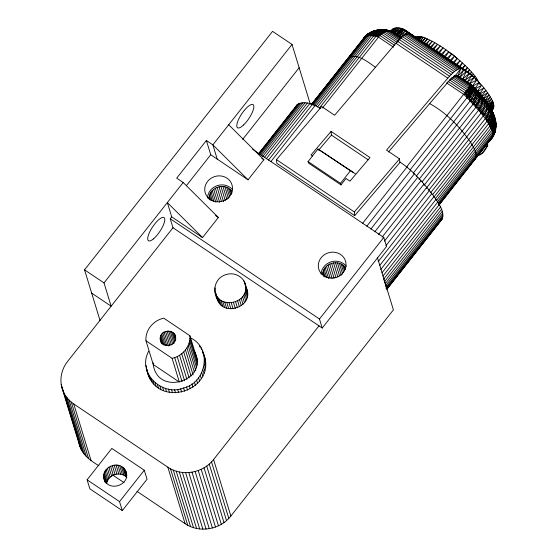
<?xml version="1.0" encoding="UTF-8"?>
<svg xmlns="http://www.w3.org/2000/svg" width="557" height="557" viewBox="0 0 557 557"><rect width="100%" height="100%" fill="white"/><g stroke="black" fill="none" stroke-linecap="round" stroke-linejoin="round"><path stroke-width="0.84" d="M209.16 199.204C207.977 187.417 225.801 181.526 231.9 191.65M217.55 299.931C211.799 289.905 215.28 277.01 227.131 274.295C235.43 271.997 245.331 277.866 245.762 286.82C256.861 307.541 219.068 318.952 216.652 295.927M215.113 291.952C218.824 309.239 247.392 304.087 245.762 286.82M386.802 289.278L442.091 219.145C445.106 210.964 438.067 203.082 434.063 196.517C424.128 183.803 413.545 170.95 399.94 162.066M478.498 92.692L474.836 88.605C481.29 92.037 479.995 100.323 476.082 105.106L476.033 107.097L418.996 179.438M406.735 166.759L470.895 85.096L470.435 89.266L467.003 95.651L467.079 97.656L410.043 169.996M470.895 85.096C479.194 95.734 499.253 108.253 490.083 123.626L489.93 125.986C493.753 131.793 493.829 138.512 487.821 142.78M105.176 482.118C96.786 466.87 123.452 456.991 126.711 474.084M148.656 351.335C136.737 372.675 162.198 396.911 183.636 387.964C206.306 382.743 212.642 348.153 190.48 337.876M147.062 371.039C156.357 410.481 218.741 390.492 203.347 352.936M322.677 274.587C322.524 263.364 339.164 258.288 345.312 267.68M453.537 76.504L469.3 87.101L469.433 88.278C477.133 95.853 484.562 103.804 490.592 112.806C495.027 118.773 498.515 127.351 492.701 133.743L438.331 202.706M492.611 135.824C495.25 133.791 495.486 129.767 495.8 126.697M145.983 340.773L172.099 358.318C182.355 356.243 190.877 346.419 189.909 335.725L163.793 318.179C153.537 320.254 145.015 330.078 145.983 340.773L153.238 364.508C157.805 397.385 210.442 380.166 194.309 350.994M319.398 108.051L375.898 36.386L376.031 35.244L380.64 31.77L382.408 32.202L387.756 30.886L391.139 31.081L385.381 29.981L378.266 29.925L372.104 31.575L368.163 33.754L366.631 35.37C372.828 28.922 382.951 28.901 391.139 31.081M493.14 135.455L491.441 138.644C496.955 132.162 489.972 123.765 486.526 118.028C480.649 108.58 471.459 101.576 465.081 92.734L447.891 81.183M439.195 204.913L492.13 137.704C497.582 131.034 490.814 122.714 487.243 116.886C480.566 108.364 473.84 99.132 465.081 92.734M490.647 138.596L490.494 139.389C497.652 133.993 494.198 124.559 489.763 118.592C483.281 108.371 474.599 99.856 466.313 91.146L449.743 80.013M494.602 133.283C497.568 125.729 495.626 117.172 491.706 110.328M160.2 338.252C160.325 328.567 177.091 328.95 175.615 338.976C174.647 347.693 159.782 347.429 160.2 338.252L161.955 343.982M391.641 31.624L391.849 30.593M363.937 38.99C365.691 32.215 374.812 32.891 379.832 35.446L394.878 45.556M426.265 188.203L483.302 115.863C488.19 110.377 488.503 101.263 482.132 96.619L489.499 106.464L493.523 114.352L493.781 120.333L490.996 128.166L435.56 198.487M493.767 134.453L495.284 130.491M126.892 477.641C120.953 470.637 107.988 474.397 106.665 483.469L103.908 474.453M476.5 90.422C484.228 94.732 482.78 103.922 478.658 110.105L422.157 181.777M495.5 120.152C491.657 105.969 479.709 96.006 470.477 85.291L470.895 84.288L470.247 84.344M487.347 146.025L487.709 145.349C485.718 149.144 483.037 154.797 478.191 155.118C482.78 154.261 484.611 149.227 487.347 146.025L487.438 146.324M495.612 124.629L495.793 121.677L495.11 118.481M495.646 129.642C494.985 112.319 478.038 101.075 468.437 88.305L451.943 77.221M364.967 37.5L365.232 36.727L311.412 104.514M495.34 131.132L494.031 134.495M494.463 116.51L494.769 122.617L491.817 130.192L436.382 200.513M491.406 126.16L489.93 125.986L485.3 118.585L481.088 113.036L467.079 97.656L465.958 94.62L469.433 88.278L470.776 88.034C480.58 98.84 493.502 109.548 496.036 124.601L494.797 118.376M364.055 38.398L363.213 39.38C365.107 35.314 369.451 31.84 374.081 31.965C377.618 31.617 381.343 34.402 384.532 31.923L384.943 31.22C389.956 29.222 394.467 32.626 398.199 35.544M413.197 173.199L470.233 100.852L469.398 98.046L467.079 97.656C468.931 93.562 473.144 89.043 470.895 84.288L462.254 78.481M495.458 128.73L496.002 124.852M494.901 132.253L495.869 126.453M390.812 31.575C394.718 24.48 405.106 28.616 409.172 33.434L461.085 68.316L457.534 76.525L455.236 75.738L449.506 80.319L388.466 151.977M493.544 135.086L492.019 137.057M493.446 135.72L494.679 133.026M463.779 69.764L457.534 76.525L456.099 75.55L459.783 77.43L463.779 69.764L409.172 33.434C403.526 34.353 399.62 39.303 395.909 43.237L334.625 115.257L321.647 106.54L276.467 159.629L276.829 163.319L354.691 215.643L399.87 162.553L399.508 158.863L386.537 150.139L447.814 78.119C451.532 74.185 455.431 69.235 461.085 68.316L466.376 71.303L462.728 78.878L468.841 83.278M367.55 34.98L367.724 34.625M375.717 30.809L373.608 31.185C382.868 27.899 393.973 30.461 401.061 37.319L396.312 34.659L399.634 28.073L394.871 33.678M311.579 104.25L364.355 37.305C367.543 34.576 372.167 35.641 375.898 36.386C378.482 32.014 384.177 29.848 389.113 30.6C388.668 30.579 383.578 30.015 381.691 31.303C376.609 29.521 371.004 31.213 367.912 35.69L313.006 105.329M495.605 121.287L495.076 126.397L492.388 132.051L437.482 201.697M492.13 137.704L494.094 134.251M394.767 33.587L398.137 27.885L393.702 32.884M438.394 204.217L492.764 135.247L495.528 129.83L494.588 124.845L492.075 119.49L488.176 113.412L481.227 104.591L467.448 89.649L450.968 78.579M402.69 29.347L401.256 28.379L397.343 34.973L402.593 28.783L416.316 37.994M489.596 107.271L492.868 101.778C487.514 90.631 478.79 81.245 469.419 73.336L403.895 29.382L398.325 35.453L402.593 28.783L416.218 38.036M424.051 185.377L481.088 113.036C485.878 107.41 486.393 98.436 479.828 93.848L483.664 98.457M456.782 65.134L471.953 75.313L465.06 80.271L469.419 73.336L407.348 31.777L400.894 37.556L399.627 36.358L403.895 29.382L471.953 75.313L467.302 81.9L474.299 77.465L472.865 76.49L474.299 77.465L469.349 83.738L476.806 80.034L472.531 85.869M393.451 32.738L396.473 27.85L392.678 32.271M432.657 194.644L488.628 123.654L488.447 120.911C493.627 114.338 490.606 105.391 484.722 100.539L485.05 101.005M428.799 190.25L485.3 118.585L486.526 118.028C491.399 111.846 489.408 102.69 483.086 98.31M363.213 39.38L364.32 37.632M400.894 37.556L405.545 30.384L399.627 36.358M392.427 32.111L395.178 27.996L391.912 31.84M459.692 67.293L462.533 63.073C453.259 54.774 443.226 47.241 432.274 41.302C427.31 39.45 420.089 33.761 415.16 37.925M462.651 68.901L465.025 65.378L462.533 63.073L458.871 66.555M465.004 71.192L467.379 67.669L465.025 65.378L461.391 68.866M416.19 176.346L473.22 104.006L472.851 101.611L475.664 96.368L476.388 91.689L475.212 88.654L471.027 84.636L479.298 93.318L479.786 94.412L480.148 97.858L479.577 100.629L476.033 107.097L479.076 108.518M456.615 65.677L459.929 60.762L455.619 64.814M467.678 72.744L469.586 69.917L467.379 67.669L464.385 70.586M453.913 63.366L457.234 58.471L452.89 62.516M470.192 74.234L471.626 72.118L469.586 69.917L467.219 72.264M487.8 104.389L491.518 98.902L486.407 103.212M450.662 61.792L454.47 56.208L449.464 60.838M472.037 76.365L473.485 74.241L471.626 72.118L469.871 73.886M469.398 98.046C472.106 94.272 475.594 87.721 470.79 84.142C474.898 87.846 471.354 93.861 468.848 97.482L467.079 97.656L463.772 94.412L446.554 82.847M486.693 102.391L490.418 96.967L485.098 101.089M447.835 59.557L451.65 54.001L446.617 58.638M474.174 77.695L475.149 76.281L473.485 74.241L472.329 75.432M475.051 88.57L479.18 82.561L472.768 86.119M444.966 57.399L448.796 51.864L443.748 56.508M365.413 36.365L366.952 34.75M475.622 79.63L476.604 78.224L475.149 76.281L474.007 77.479M442.091 55.317L445.941 49.803L440.879 54.475M488.684 106.269L492.479 100.852L487.493 105.21M484.903 100.935L489.123 94.934L483.573 98.847M439.229 53.34L443.094 47.846L438.025 52.539M476.952 91.891L481.624 85.291L474.592 89.238M404.988 35.105L407.348 31.777M436.396 51.474L440.281 46.008L435.219 50.729M391.662 31.693L394.064 28.323L391.355 31.575M433.625 49.733L437.53 44.288L432.469 49.051M490.494 139.389L491.852 137.878M438.735 204.865L493.391 135.435M491.441 138.644L492.945 136.569M483.351 98.68L487.619 92.775L481.833 96.486M489.819 107.334L493.189 102.669L492.868 101.778L488.879 106.324M430.923 48.139L434.85 42.722L430.443 46.92M490.216 108.866L493.62 104.173L493.189 102.669M479.605 93.813L483.873 87.943L477.648 91.494M428.813 46.022L432.274 41.302L427.504 45.904M490.877 109.569L493.836 105.524L493.62 104.173L490.118 107.612M485.3 118.585C488.642 114.443 490.362 108.246 487.452 103.428M347.081 59.272C355.491 51.007 368.901 62.927 375.474 67.244M426.328 44.748L429.816 40.041L425.666 44.114M391.098 31.526L393.068 28.887L390.958 31.505M491.323 110.084L493.836 106.714L493.836 105.524L490.452 109.095M423.981 43.648L427.491 38.962L423.376 43.084M481.589 96.312L485.934 90.519L479.807 94.07M422.297 42.067L425.318 38.064L421.83 41.643M420.779 40.675L423.313 37.354L420.444 40.376M491.371 110.752L493.126 108.699L493.836 106.714L491.1 109.792M418.955 40.153L421.496 36.832L418.662 39.902M491.553 110.446L493.613 107.759L491.476 110.293M417.834 39.164L419.881 36.518L417.646 39.004L421.231 41.441M416.935 38.377L418.474 36.4L416.831 38.294M390.784 31.624L392.323 29.646M391.091 31.7L393.534 28.574M415.745 38.461L417.29 36.483L415.675 38.405M390.715 31.721L392.664 29.236M100.051 320.54L84.546 269.832L272.568 31.345L292.035 44.428L310.333 104.277M228.704 124.761L263.886 159.748L248.053 179.827L212.871 144.841L206.382 140.482L176.694 178.136L183.183 182.501L218.365 217.481L202.532 237.567L171.709 216.854L167.351 202.581L202.532 237.567M91.668 293.121L111.135 306.204L104.013 282.914L183.183 182.501M292.035 44.428L212.871 144.841L217.23 159.114M186.358 185.69L210.741 154.755L206.382 140.482M252.572 149.262L383.787 237.435L386.544 246.452L322.225 328.038L172.983 227.75L170.226 218.741L171.709 216.854M173.081 227.625L67.592 361.43C61.911 368.574 59.488 378.314 61.785 387.212L79.943 446.547C83.014 455.522 91.223 461.071 98.93 465.777M242.685 139.347L299.158 67.717M258.601 153.607L297.25 104.584C304.442 100.399 314.211 104.11 320.359 108.594M258.845 153.697L262.605 148.928M263.677 147.57L264.749 146.206M265.821 144.841L266.9 143.483M268.509 141.443L279.245 127.825M280.317 126.46L281.389 125.102M282.998 123.055L293.734 109.437M294.813 108.079L297.25 104.584M258.587 154.205L298.315 103.818M259.367 154.331L299.624 103.261M260.391 154.658L301.184 102.913M261.115 155.883L302.987 102.773M262.612 156.635L305.02 102.85M264.338 157.603L307.283 103.129M266.281 158.773L309.762 103.623M365.023 36.511L363.658 38.245L364.501 37.27M311.99 104.187L366.04 35.648C370.412 33.051 375.293 35.975 379.832 35.446L382.917 32.849L397.245 42.471M314.698 100.921L321.09 92.817M326.409 86.063L331.735 79.317M332.801 77.966L333.866 76.615M338.656 70.537L343.975 63.783M345.041 62.433L346.106 61.082M350.917 54.983L358.402 45.486M268.432 160.151L312.449 104.319M312.644 104.319L366.485 36.024L369.437 33.162L374.381 32.766L381.329 34.04L395.735 43.718M314.67 105.196L369.576 35.557C373.364 29.681 380.257 29.716 386.189 31.255L399.084 39.916M270.786 161.732L315.346 105.224M316.028 105.948L371.463 35.627C375.188 30.308 381.914 29.089 387.756 30.886L388.229 30.649L383.035 31.624L381.691 31.303M317.601 106.895L373.573 35.906C378.092 29.639 387.317 28.449 393.715 32.348L395.414 34.054M322.454 108.058L379.832 35.446M396.312 34.659L401.256 28.379M345.918 178.595L340.975 184.875L308.529 163.076L308.07 161.572L317.963 149.018L353.138 172.19M87.094 479.807L111.839 448.427L144.277 470.226L147.034 479.243L122.296 510.623L89.851 488.816L87.094 479.807L119.539 501.606L122.296 510.623M340.975 184.875L340.515 183.371L350.409 170.818L355.317 173.714M455.236 75.738L461.085 68.316M119.539 501.606L144.277 470.226M362.551 223.399L407.104 166.884M366.778 226.233L410.794 170.4M370.858 229.045L414.338 173.895M374.777 231.809L417.722 177.342M378.53 234.525L420.939 180.74M382.095 237.178L423.968 184.068M322.225 328.038L319.467 319.022L383.787 237.435M384.4 241.118L426.808 187.326M61.785 387.212C63.533 394.036 67.926 400.051 73.754 403.971L167.845 467.198C182.09 476.917 203.145 473.088 213.589 459.532L319.077 325.734M491.309 110.968L492.778 109.102M385.959 245.644L429.44 190.494M430.575 192.854L487.083 121.182C490.856 116.615 492.193 109.332 488.141 104.5M378.182 261.651L431.863 193.558M379.846 265.285L434.063 196.517M433.966 196.976L489.93 125.986C493.147 121.983 494.435 116.239 492.311 111.442M380.751 269.484L436.04 199.357M381.949 272.874L437.774 202.059M439.849 203.632L448.9 192.151M450.495 190.125L461.14 176.618M462.742 174.592L463.807 173.241M464.872 171.89L471.793 163.117M474.989 159.058L486.219 144.813M382.91 276.119L439.271 204.628M383.62 279.217L440.517 207.044M442.968 215.058L386.071 287.231L384.615 281.48L441.52 209.307M385.36 283.569L442.258 211.395M385.848 285.49L442.745 213.317M386.036 288.791L442.933 216.617M392.441 281.473L393.514 280.108M394.586 278.751L400.49 271.259M409.082 260.363L415.522 252.196M423.571 241.982L430.554 233.132M438.067 223.601L442.091 219.145M386.816 288.791L442.641 217.982M387.059 288.881L441.276 220.112M136.994 491.358L185.112 523.691C199.364 533.411 220.412 529.582 230.863 516.026L393.402 309.866L377.374 257.452M491.553 110.683L493.126 108.699L491.573 110.627M492.256 137.509L492.743 136.911M491.309 110.752L492.367 109.45L491.462 109.959M492.576 136.576L493.321 135.692M346.322 178.755L349.928 181.178L370.008 157.575L331.074 131.417L310.994 155.013L312.435 155.981M318.604 150.181L331.429 135.107L331.074 131.417M354.691 215.643L354.336 211.952L399.508 158.863M365.197 36.33L364.355 37.305L366.04 35.648M369.848 33.009L367.321 34.437M382.046 32.445L382.931 31.693L381.51 31.248L380.758 31.846L382.193 32.285M475.476 79.428L476.604 78.224L480.127 84.678M388.382 30.44C383.669 29.646 378.788 31.652 375.627 35.154L375.898 36.386C379.213 35.3 381.28 31.819 384.943 31.22M449.506 80.319L452.117 77.82L455.556 75.599M380.32 29.799L376.727 30.649L374.081 31.965L370.927 34.576L371.463 35.627C375.3 32.981 379.143 29.396 384.274 29.876M367.912 35.69L372.173 32.055L376.448 30.252M466.376 71.303L459.783 77.43L457.617 75.996L462.728 78.878L469.419 73.336M393.486 47.185L378.426 37.068L375.898 36.386C379.338 32.619 384.309 29.744 389.58 30.712M365.935 35.613L368.247 33.88M473.916 160.416C479.5 155.34 473.283 147.194 470.505 142.209C459.664 126.557 446.15 112.535 429.266 103.393M365.295 36.567L367.321 35.049M370.927 34.576L369.576 35.557L368.999 34.673M386.189 31.255L386.843 30.844M381.998 32.09L375.898 36.386M467.079 97.656C470.581 94.899 474.07 88.438 470.895 84.288L471.319 84.65M370.851 32.16L371.972 31.693M372.104 31.575L374.854 30.746M375.627 35.154L373.573 35.906L373.141 34.736M378.725 34.792L381.329 34.04L380.918 33.058M376.922 30.245L381.754 29.73M488.447 120.911L487.083 121.182L486.526 118.028M373.503 31.241L380.64 31.77M468.291 90.895L466.313 91.146L466.724 93.534M467.448 89.649L468.938 89.545M478.101 154.818L480.287 154.769M378.266 29.925L380.215 29.855M468.437 88.305L469.433 88.278M490.083 123.626L488.628 123.654C493.481 118.105 493.119 109.276 487.695 104.256L488.531 105.614L487.445 104.688M385.827 30.301L383.676 29.918L389.078 30.907L387.164 30.767M470.999 86.182L469.962 86.119L454.094 75.46M378.899 30.162L380.222 30.28M463.772 94.412L465.958 94.62M390.178 31.067L393.715 32.348M392.803 32.522L393.813 32.71L391.23 31.269M392.943 32.007L391.933 31.422M458.557 76.462L471.765 85.367M385.381 29.981L387.038 30.363M492.423 128.5L490.996 128.166C496.259 122.157 494.651 113.384 490.014 107.564L492.994 113.148L492.026 111.755L492.207 112.236M383.035 31.624L384.532 31.923L398.158 41.079M472.851 101.611L470.233 100.852C473.68 96.779 477.718 88.514 471.319 85.186M493.126 130.63L491.817 130.192C502.894 113.517 479.145 97.754 469.962 86.119L470.776 88.034L469.3 87.101M448.113 51.961L452.423 54.321L456.872 58.186M476.082 105.106L473.22 104.006C477.627 99.153 479.911 90.513 473.102 86.488M492.701 133.743L493.579 134.112M493.509 132.545L492.388 132.051C495.062 128.667 496.301 124.134 495.431 119.88M481.826 111.818L478.658 110.105C482.397 105.726 485.022 97.489 479.285 93.604M481.088 113.036L484.124 114.742M473.854 87.56L475.212 88.654M417.764 38.962L421.377 41.385M422.819 42.353L432.935 49.141M434.383 50.109L455.334 64.166M408.1 33.566L460.012 68.448M406.882 33.963L458.794 68.845M405.545 34.611L457.45 69.493M404.097 35.509L456.002 70.391M402.558 36.651L454.463 71.533M467.706 82.248L472.252 85.59M390.917 31.004L401.708 38.259M400.949 38.008L452.855 72.89M389.371 30.795L400.852 38.51M456.837 76.128L470.477 85.291M387.756 30.886L400.017 39.122M399.292 39.575L451.198 74.457M397.601 41.322L449.513 76.205M395.909 43.237L447.814 78.119M331.429 135.107L368.198 159.817M317.963 149.018L350.409 170.818M308.07 161.572L340.515 183.371M276.467 159.629L354.336 211.952M261.734 158.299L263.886 159.748M210.741 154.755L248.053 179.827M215.496 215.559L218.365 217.481M170.226 218.741L319.467 319.022M84.546 269.832L104.013 282.914M112.577 474.947L124.065 482.668M423.383 42.903L426.251 44.845M429.12 46.795L431.271 48.257M440.594 54.586L443.463 56.529M446.331 58.478L448.482 59.94M477.14 91.132L479.298 93.318M475.608 89.127L476.249 89.761M471.027 84.636L472.392 86.029M486.08 101.834L486.957 102.76M477.314 90.986L481.603 95.971M479.765 94.182L480.726 95.338M382.408 32.202L382.917 32.849M104.424 479.661C109.172 492.569 131.034 484.541 125.959 471.626M484.896 99.933L485.69 101.033M486.616 102.272L487.8 103.929M490.592 108.622L491.525 109.938M491.156 109.743L492.103 111.087M470.79 84.678L471.459 85.653M202.323 351.676L204.356 356.243M493.272 113.67L495.18 118.745M494.01 115.229L493.182 113.642L493.613 115.02M493.892 115.564L494.519 116.907L493.683 115.278M245.797 286.973L247.6 292.829M383.954 279.969L384.615 281.48M377.841 35.683L378.426 37.068M79.943 446.547L78.474 440.782M487.612 144.054L487.709 145.349L487.431 143.407M344.135 266.246L345.152 269.574M342.729 265.021L344.505 270.834M341.114 264.032L343.655 272.338M339.338 263.301L342.639 274.1M337.451 262.855L341.26 275.318M335.495 262.702L339.561 275.993M333.532 262.841L337.848 276.968M331.596 263.28L335.913 277.4M329.751 263.997L334.068 278.124M328.038 264.979L332.097 278.27M326.499 266.197L330.057 277.832M325.184 267.625L328.484 278.423M324.118 269.219L326.66 277.525M323.339 270.939L325.114 276.759M322.851 272.749L324.118 276.899M231.204 190.64L231.963 193.133M229.909 189.303L231.434 194.289M228.391 188.189L230.424 194.839M226.692 187.326L229.742 197.296M224.854 186.741L228.412 198.369M222.925 186.435L226.991 199.733M220.962 186.435L225.279 200.555M219.005 186.72L223.573 201.676M217.105 187.298L221.428 201.425M244.864 282.817L247.308 290.789M243.959 280.965L245.567 286.221M215.322 188.155L219.639 202.275M245.741 288.888L247.58 294.897M245.407 290.949L247.245 296.958M213.693 189.255L217.502 201.718M244.767 292.954L246.605 298.97M212.266 190.585L215.817 202.212M243.834 294.869L245.665 300.877M211.068 192.095L213.86 201.237M242.615 296.651L244.453 302.66M210.142 193.766L212.175 200.409M241.153 298.267L242.991 304.275M209.502 195.535L211.026 200.52M209.174 197.366L209.933 199.859M239.468 299.673L241.306 305.689M237.595 300.857L239.433 306.865M235.576 301.783L237.414 307.791M233.453 302.437L235.291 308.446M231.259 302.806L233.098 308.815M229.045 302.876L230.883 308.884M226.859 302.653L228.697 308.669M224.743 302.145L226.581 308.153M222.737 301.351L224.575 307.36M220.885 300.293L222.723 306.301M219.228 298.991L221.066 304.999M214.835 287.844L215.294 289.348M217.794 297.473L219.632 303.481M214.814 289.912L216.422 295.175M216.617 295.774L218.455 301.783M204.071 355.7L205.08 359.007M202.309 350.269L203.319 353.577M204.482 358.534L205.491 361.841M200.98 347.735L201.481 349.385M204.572 361.409L205.582 364.717M199.364 345.354L199.872 347.004M204.342 364.285L205.352 367.592M203.792 367.14L204.802 370.447M202.922 369.939L203.939 373.239M201.759 372.647L202.769 375.954M189.909 335.725L197.171 359.467M189.958 338.231L197.331 362.342M200.297 375.237L201.307 378.544M189.679 340.731L197.053 364.849M189.081 343.203L196.454 367.314M198.564 377.688L199.573 380.988M188.169 345.591L195.792 370.537M186.957 347.881L194.33 371.992M196.572 379.965L197.582 383.265M185.467 350.019L193.091 374.965M194.351 382.039L195.361 385.347M183.719 351.989L191.086 376.1M191.914 383.898L192.924 387.206M181.735 353.758L189.108 377.869M213.589 459.532L230.863 516.026M174.884 334.722L175.636 337.173M174.042 333.518L175.796 339.248M189.296 385.521L190.313 388.821M172.955 332.501L175.455 340.689M179.549 355.289L186.915 379.408M211.521 461.906L228.795 518.407M171.66 331.728L174.661 341.552M170.212 331.22L173.965 343.502M186.525 386.878L187.542 390.185M177.189 356.577L184.562 380.689M168.674 330.997L172.677 344.094M209.23 464.092L226.504 520.593M167.107 331.074L171.361 344.992M174.696 357.594L182.062 381.705M183.636 387.964L184.645 391.272M165.575 331.443L169.829 345.361M206.724 466.07L223.998 522.563M164.134 332.09L168.388 346.008M172.099 358.318L179.354 382.06L153.238 364.508L153.21 362.788M180.642 388.772L181.659 392.079M162.853 332.989L166.613 345.27M204.036 467.81L221.31 524.304M161.781 334.109L165.29 345.57M177.599 389.28L178.609 392.588M160.966 335.391L163.967 345.215M201.195 469.307L218.469 525.801M160.43 336.797L162.679 344.163M160.291 339.714L161.446 343.572M174.522 389.496L175.539 392.796M198.215 470.54L215.489 527.033M171.459 389.406L172.468 392.706M195.138 471.501L212.412 527.994M168.437 389.016L169.446 392.316M191.991 472.176L209.265 528.67M165.485 388.326L166.494 391.634M188.802 472.559L206.069 529.059M162.637 387.352L163.647 390.659M159.929 386.098L160.945 389.406M185.599 472.656L202.866 529.15M157.394 384.581L158.404 387.888M155.048 382.819L156.057 386.126M182.411 472.454L199.685 528.948M152.924 380.828L153.934 384.128M151.044 378.628L152.054 381.935M179.284 471.96L196.551 528.454M149.429 376.247L150.446 379.554M145.927 365.441L146.686 367.919M146.338 368.274L148.078 374.346M148.099 373.705L149.109 377.012M176.228 471.18L193.502 527.674M173.283 470.115L190.557 526.609M170.484 468.785L187.751 525.279M167.845 467.198L185.112 523.691M125.186 470.045L126.69 474.968M124.141 468.625L126.641 476.82M122.846 467.393L125.604 476.402M121.349 466.383L124.1 475.399M119.678 465.624L122.436 474.641M117.889 465.144L120.646 474.16M116.023 464.949L118.78 473.965M114.136 465.046L116.893 474.056M112.277 465.429L115.034 474.446M110.502 466.091L113.259 475.107M108.852 467.017L111.609 476.033M107.376 468.172L110.126 477.189M106.109 469.537L108.866 478.554M105.092 471.069L107.849 480.085M104.354 472.719L107.111 481.735M103.769 476.221L105.774 482.78M105.203 481.234L105.705 482.877M103.943 477.969L105.196 482.07M73.754 403.971L91.028 460.472M71.31 402.14L88.584 458.641M69.075 400.086L86.349 456.587M67.077 397.83L84.351 454.324M65.329 395.386L82.603 451.887M61.2 384.288L81.134 449.283M147.041 369.458L147.347 371.582M207.503 198.041A13.96 12.895 -17 0 1 217.307 185.62A13.96 12.895 -17 0 1 232.624 189.805M321.062 274.121A13.96 12.895 -17 0 1 331.095 261.846A13.96 12.895 -17 0 1 346.315 266.295M325.441 276.78A13.96 12.895 -17 0 0 346.029 264.345A13.96 12.895 -17 0 0 325.016 254.319A13.96 12.895 -17 0 0 325.441 276.78M212.92 200.917A13.96 12.895 -17 0 0 232.415 186.964A13.96 12.895 -17 0 0 210.504 178.651A13.96 12.895 -17 0 0 212.92 200.917M153.363 238.953A13.96 4.275 -56.1 0 0 164.67 218.518A13.96 4.275 -56.1 0 0 150.717 230.027A13.96 4.275 -56.1 0 0 153.363 238.953M243.597 124.949A13.96 4.275 -56.1 0 0 253.428 104.932A13.96 4.275 -56.1 0 0 238.911 118.732A13.96 4.275 -56.1 0 0 243.597 124.949"/></g></svg>
